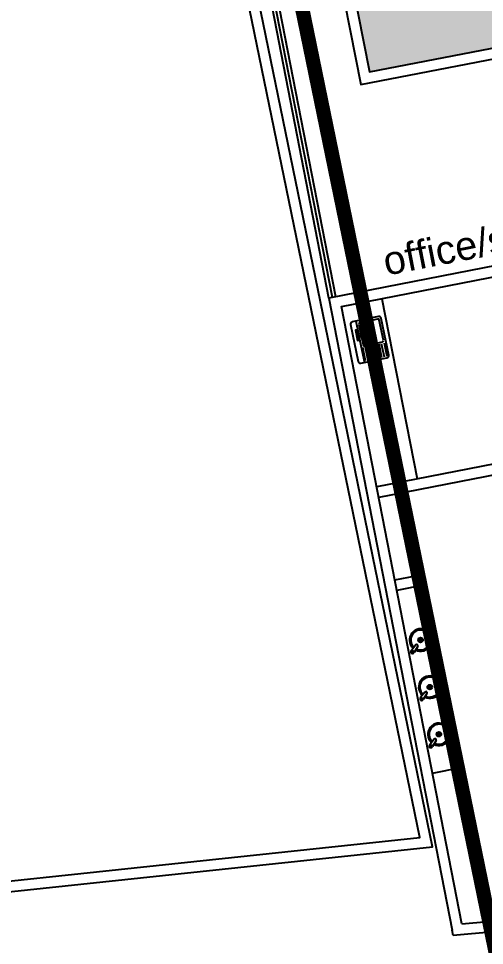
# Model space of a CAD drawing. Header units: metres. Extents: x -296 to 345, y -1036 to 474.
# Drawn here: x 180.94 to 187.45, y -970.43 to -957.49 of the extents above; entities that cross this region are included whole.
import ezdxf

# ---------------------------------------------------------------- set-up
doc = ezdxf.new("R2010")
doc.units = ezdxf.units.M
doc.linetypes.add('HIDDENX2', pattern=[0.75, 0.5, -0.25])
for name, color, linetype in [('DGPRO_ Calzada', 252, 'Continuous'), ('DGPRO_Aclaraciones', 6, 'Continuous'), ('DGPRO_ARQ_EXISTENCIA', 7, 'Continuous'), ('DGPRO_Autopista', 160, 'Continuous'), ('DGPRO_Edificacion existente', 2, 'Continuous'), ('DGPRO_Edificacion nueva playas de regulacion', 2, 'Continuous'), ('DGPRO_Mobiliarios', 1, 'Continuous'), ('DGPRO_Nuevas veredas', 1, 'Continuous'), ('DGPRO_Nuevo alambrado playa de carga', 2, 'Continuous'), ('MOBILIARIO', 1, 'Continuous')]:
    doc.layers.add(name, color=color, linetype=linetype)
doc.styles.get("Standard").update_dxf_attribs({"font": 'arial.ttf'})

# ---------------------------------------------------------------- blocks, each defined once
blk = doc.blocks.new('bacha 1')
at = {"layer": 'MOBILIARIO'}
for p, q in [((61.575, 188.019), (61.5, 187.954)), ((61.598, 187.996), (61.532, 187.922))]:
    blk.add_line(p, q, dxfattribs=at)
for centre, radius in [((61.655, 188.074), 0.033), ((61.655, 188.074), 0.0227), ((61.655, 188.074), 0.0162), ((61.512, 187.934), 0.0162)]:
    blk.add_circle(centre, radius, dxfattribs=at)
for centre, radius, start, end in [((61.655, 188.074), 0.156, 231.6509, 216.9022), ((61.655, 188.074), 0.139, 232.0858, 216.4037), ((61.586, 188.007), 0.0164, 317.7553, 131.3171), ((61.512, 187.935), 0.023, 122.5592, 324.1783), ((61.63, 187.86), 0.116, 146.1966, 148.2504)]:
    blk.add_arc(centre, radius, start, end, dxfattribs=at)
at = {"layer": 'MOBILIARIO', "ltscale": 2}
blk.add_arc((61.546, 187.887), 0.0816, 124.4063, 124.4748, dxfattribs=at)
blk = doc.blocks.new('Faucet - kit sink top')
for p, q in [((-5.5, -0.75), (-5.5, -1.25)), ((-4.94278, -0.75), (-5.5, -0.75)), ((-5.5, -1.25), (-4.94278, -1.25)), ((-0.14775, -1.7441), (3.56698, -8.1782)), ((4.43301, -7.6782), (0.71828, -1.2441)), ((4.94278, -0.75), (5.5, -0.75)), ((5.5, -1.25), (4.94278, -1.25)), ((5.5, -0.75), (5.5, -1.25))]:
    blk.add_line(p, q)
blk.add_lwpolyline([(-0.00587, -2), (-6, -2), (-6, 0), (6, 0), (6, -2), (1.15195, -2)])
for centre, radius in [((-4, -1), 1), ((4, -1), 1), ((0, -1), 0.75)]:
    blk.add_circle(centre, radius)
blk.add_arc((4, -7.9282), 0.5, 210, 30)
blk = doc.blocks.new('BACHA')
at = {"layer": 'MOBILIARIO', "extrusion": (4.4816e-05, -0.000621652, 1)}
for p, q in [((3054.527, -1181.559, 0), (3054.495, -1181.336, 0)), ((3054.575, -1181.743, 0), (3054.512, -1181.307, 0)), ((3054.171, -1181.61, 0), (3054.139, -1181.388, 0)), ((3054.216, -1181.604, 0), (3054.183, -1181.381, 0)), ((3054.26, -1181.597, 0), (3054.228, -1181.375, 0)), ((3054.305, -1181.591, 0), (3054.273, -1181.368, 0)), ((3054.349, -1181.585, 0), (3054.317, -1181.362, 0)), ((3054.394, -1181.578, 0), (3054.362, -1181.355, 0)), ((3054.438, -1181.572, 0), (3054.406, -1181.349, 0)), ((3054.483, -1181.565, 0), (3054.451, -1181.342, 0)), ((3054.2, -1181.624, 0), (3054.49, -1181.582, 0)), ((3054.611, -1181.991, 0), (3054.577, -1181.759, 0))]:
    blk.add_line(p, q, dxfattribs=at)
at = {"layer": 'MOBILIARIO', "extrusion": (4.4816e-05, -0.000621652, 1), "elevation": 0.871}
for points in [[(3054.572, -1181.298), (3054.137, -1181.361)], [(3054.702, -1181.94), (3054.614, -1181.329)], [(3054.106, -1181.403), (3054.194, -1182.014)], [(3054.535, -1181.727), (3054.517, -1181.603)], [(3054.179, -1181.652), (3054.227, -1181.984)], [(3054.566, -1181.935), (3054.538, -1181.743)], [(3054.236, -1182.045), (3054.671, -1181.982)], [(3054.255, -1182.005), (3054.545, -1181.963)]]:
    blk.add_lwpolyline(points, dxfattribs=at)
at = {"layer": 'MOBILIARIO', "extrusion": (4.4816e-05, -0.000621652, 1)}
for radius in [0.0244, 0.0122]:
    blk.add_circle((3054.372, -1181.79, 0.871), radius, dxfattribs=at)
for centre, radius, start, end in [((3054.577, -1181.334, 0.871), 0.0366, 8.2468, 98.2468), ((3054.142, -1181.397, 0.871), 0.0366, 98.2468, 188.2468), ((3054.203, -1181.648, 0.871), 0.0244, 98.2468, 188.2468), ((3054.493, -1181.606, 0.871), 0.0244, 8.2468, 98.2468), ((3054.541, -1181.939, 0.871), 0.0244, 278.2468, 8.2468), ((3054.666, -1181.945, 0.871), 0.0366, 278.2468, 8.2468), ((3054.231, -1182.008, 0.871), 0.0366, 188.2468, 278.2468), ((3054.251, -1181.981, 0.871), 0.0244, 188.2468, 278.2468)]:
    blk.add_arc(centre, radius, start, end, dxfattribs=at)
at = {"layer": 'MOBILIARIO', "extrusion": (-4.4816e-05, 0.000621652, -1), "xscale": 0.01425000356250167, "yscale": 0.01425000356250167, "zscale": -0.01425000356250167, "rotation": 81.75315085918788}
blk.add_blockref('Faucet - kit sink top', (-3054.614, -1181.758, -0.871), dxfattribs=at)
blk = doc.blocks.new('A$C07AB3025')
at = {"layer": 'DGPRO_ Calzada'}
h = blk.add_hatch(color=256, dxfattribs=at)
h.dxf.hatch_style = 1
edge = h.paths.add_edge_path()
edge.add_line((191.07, -1230.546), (199.828, -1228.477))
edge.add_arc((199.902, -1227.128), 1.351, 266.8674, 363.7559)
edge.add_line((201.25, -1227.04), (200.965, -1222.767))
edge.add_line((200.965, -1222.767), (211.781, -1221.885))
edge.add_line((211.781, -1221.885), (212.321, -1223.852))
edge.add_arc((213.596, -1223.346), 1.371, 201.642, 284.287)
edge.add_line((213.934, -1224.675), (225.275, -1222.029))
edge.add_line((225.275, -1222.029), (232.375, -1248.738))
edge.add_line((232.375, -1248.738), (221.209, -1251.611))
edge.add_arc((221.322, -1252.8), 1.195, 95.4535, 284.3059)
edge.add_line((221.618, -1253.958), (232.952, -1251.067))
edge.add_line((232.952, -1251.067), (239.728, -1278.288))
edge.add_line((239.728, -1278.288), (228.494, -1280.934))
edge.add_arc((228.552, -1282.15), 1.218, 92.7399, 283.3496)
edge.add_line((228.833, -1283.335), (240.204, -1280.636))
edge.add_line((240.204, -1280.636), (246.277, -1308.046))
edge.add_line((246.277, -1308.046), (234.849, -1310.48))
edge.add_arc((235.126, -1311.655), 1.207, 103.2926, 290.7688)
edge.add_line((235.554, -1312.783), (246.773, -1310.371))
edge.add_line((246.773, -1310.371), (252.497, -1337.597))
edge.add_line((252.497, -1337.597), (241.074, -1339.964))
edge.add_arc((241.331, -1341.201), 1.263, 101.7275, 281.7275)
edge.add_line((241.588, -1342.438), (257.56, -1339.122))
edge.add_line((257.56, -1339.122), (263.605, -1366.335))
edge.add_line((263.605, -1366.335), (246.931, -1369.574))
edge.add_arc((247.073, -1370.782), 1.217, 96.7245, 293.2885)
edge.add_line((247.554, -1371.9), (264.115, -1368.684))
edge.add_line((264.115, -1368.684), (268.467, -1388.165))
edge.add_line((268.467, -1388.165), (265.526, -1391.58))
edge.add_line((265.526, -1391.58), (251.086, -1394.393))
edge.add_arc((251.374, -1395.76), 1.397, 101.9251, 173.0166)
edge.add_line((249.988, -1395.59), (252.181, -1408.578))
edge.add_line((252.181, -1408.578), (242.604, -1412.44))
edge.add_line((242.604, -1412.44), (240.689, -1408.922))
edge.add_line((240.689, -1408.922), (237.315, -1409.992))
edge.add_line((237.315, -1409.992), (236.109, -1403.516))
edge.add_arc((234.843, -1403.846), 1.307, 14.6105, 103.3641)
edge.add_line((234.541, -1402.574), (223.193, -1404.769))
edge.add_line((223.193, -1404.769), (217.859, -1377.796))
edge.add_line((217.859, -1377.796), (229.441, -1375.486))
edge.add_arc((229.264, -1374.299), 1.201, 278.4705, 464.7552)
edge.add_line((228.959, -1373.138), (217.389, -1375.42))
edge.add_line((217.389, -1375.42), (211.932, -1348.499))
edge.add_line((211.932, -1348.499), (223.599, -1346.088))
edge.add_arc((223.26, -1344.934), 1.202, 286.3801, 463.0253)
edge.add_line((222.989, -1343.763), (211.464, -1346.242))
edge.add_line((211.464, -1346.242), (205.837, -1319.134))
edge.add_line((205.837, -1319.134), (217.247, -1316.688))
edge.add_arc((217.106, -1315.488), 1.207, 276.7245, 456.7245)
edge.add_line((216.964, -1314.289), (205.31, -1316.765))
edge.add_line((205.31, -1316.765), (199.348, -1289.943))
edge.add_line((199.348, -1289.943), (210.893, -1287.431))
edge.add_arc((210.752, -1286.232), 1.208, 276.7245, 456.7245)
edge.add_line((210.61, -1285.032), (198.83, -1287.609))
edge.add_line((198.83, -1287.609), (192.882, -1260.849))
edge.add_line((192.882, -1260.849), (204.762, -1258.114))
edge.add_arc((204.225, -1257.022), 1.218, 296.1682, 456.6741)
edge.add_line((204.084, -1255.812), (192.348, -1258.509))
edge.add_line((192.348, -1258.509), (190.794, -1251.693))
edge.add_line((190.794, -1251.693), (195.634, -1250.591))
edge.add_line((195.634, -1250.591), (191.07, -1230.546))
at = {"layer": 'DGPRO_Edificacion nueva playas de regulacion', "elevation": -1.032}
for points in [[(224.485, -1416.668), (222.804, -1408.046), (233.118, -1406.035), (233.419, -1407.579), (232.707, -1407.718), (232.736, -1407.865), (233.595, -1407.698), (233.237, -1405.859), (222.628, -1407.927), (224.349, -1416.755)], [(234.621, -1413.741), (233.213, -1414.015), (233.171, -1413.801), (233.024, -1413.829), (233.094, -1414.191), (234.797, -1413.86), (233.757, -1408.525), (223.295, -1410.564)], [(234.621, -1413.741), (233.638, -1408.701), (223.324, -1410.711)], [(223.548, -1411.864), (223.941, -1411.787), (223.97, -1411.934), (223.577, -1412.011)], [(224.485, -1416.668), (225.887, -1416.542), (225.639, -1415.269), (225.786, -1415.24), (226.066, -1416.677), (224.364, -1416.83)]]:
    blk.add_lwpolyline(points, dxfattribs=at)
at = {"layer": 'DGPRO_Mobiliarios', "linetype": 'Continuous', "elevation": -1.032}
for points in [[(223.369, -1407.936), (223.859, -1410.451)], [(223.941, -1411.787), (223.716, -1410.635)], [(224.075, -1414.563), (224.467, -1414.486), (223.97, -1411.934)]]:
    blk.add_lwpolyline(points, dxfattribs=at)
at = {"layer": 'DGPRO_Nuevas veredas', "elevation": -1.032}
for points in [[(205.659, -1319.018), (211.348, -1346.421), (223.021, -1343.909, -1.057808), (223.381, -1345.98), (211.755, -1348.383), (214.604, -1362.108), (217.271, -1375.596), (228.992, -1373.284, -1.060495), (229.416, -1375.338), (217.683, -1377.678), (223.075, -1404.944), (234.573, -1402.721, -0.407332), (235.962, -1403.549), (237.199, -1410.187), (240.616, -1409.103), (242.46, -1412.49)], [(205.837, -1319.134), (211.464, -1346.242), (222.989, -1343.763, -1.054253), (223.406, -1346.128), (211.932, -1348.499), (214.751, -1362.078), (217.389, -1375.42), (228.959, -1373.138, -1.056405), (229.441, -1375.486), (217.859, -1377.796), (223.193, -1404.769), (234.541, -1402.574, -0.407856), (236.109, -1403.516), (237.315, -1409.992), (240.689, -1408.922), (242.604, -1412.44)]]:
    blk.add_lwpolyline(points, format="xyb", dxfattribs=at)
at = {"layer": 'DGPRO_Nuevo alambrado playa de carga', "elevation": -1.032}
for points in [[(222.628, -1407.927), (215.056, -1369.085), (210.009, -1343.601), (204.555, -1318.204), (184.452, -1228.444)], [(222.726, -1407.908), (215.154, -1369.066), (210.107, -1343.581), (204.653, -1318.182), (184.55, -1228.422)], [(224.364, -1416.83), (224.349, -1416.755)]]:
    blk.add_lwpolyline(points, dxfattribs=at)
at = {"layer": 'DGPRO_Nuevo alambrado playa de carga', "color": 1, "elevation": -1.032}
blk.add_lwpolyline([(222.677, -1407.918), (215.105, -1369.075), (210.058, -1343.591), (204.604, -1318.193), (184.501, -1228.433)], dxfattribs=at)
at = {"layer": 'DGPRO_Mobiliarios', "linetype": 'Continuous', "xscale": 0.8506411232575561, "yscale": 0.8506411232575561, "zscale": 0.8506411232575561, "rotation": 183.3412816346967}
blk.add_blockref('BACHA', (2875.567, -2260.55, -1.032), dxfattribs=at)
at = {"layer": 'DGPRO_Mobiliarios', "linetype": 'Continuous', "rotation": 11.03094250733832}
for p in [(199.379, -1609.099, -1.032), (199.507, -1609.757, -1.032), (199.635, -1610.416, -1.032)]:
    blk.add_blockref('bacha 1', p, dxfattribs=at)
at = {"layer": 'DGPRO_Aclaraciones', "insert": (223.353, -1407.226, -1.032), "char_height": 0.39674, "attachment_point": 1, "rotation": 11.0651}
blk.add_mtext_dynamic_manual_height_columns('office/sala de reuniones/sala de oficinas.', width=11.0204, gutter_width=12.5, heights=[0], dxfattribs=at)
blk = doc.blocks.new('A$C45BA266A')
at = {"layer": 'DGPRO_Autopista', "linetype": 'HIDDENX2', "ltscale": 5, "const_width": 0.2}
blk.add_lwpolyline([(75.093, -216.828), (71.951, -331.346), (66.313, -431.094), (68.168, -461.017), (82.406, -554.858), (91.15, -599.672), (132.102, -720.786), (168.392, -876.778), (190.547, -984.881)], dxfattribs=at)
blk.add_lwpolyline([(211.995, -1028.582), (197.224, -942.247), (160.617, -773.357), (144.682, -708.883), (153.054, -706.247), (173.701, -771.825, -0.021234), (226.234, -1022.572)], format="xyb", dxfattribs=at)
at = {"layer": 'DGPRO_Edificacion existente'}
for points in [[(109.974, -896.865), (129.813, -971.568), (133.442, -974.711), (186.725, -969.056), (170.941, -892.271)], [(110.166, -897.001), (129.946, -971.485), (133.491, -974.555), (186.545, -968.924), (170.82, -892.431)]]:
    blk.add_lwpolyline(points, close=True, dxfattribs=at)

msp = doc.modelspace()

# ---------------------------------------------------------------- block references
msp.add_blockref('A$C07AB3025', (-37.351, 446.538, 1.032))

# ---------------------------------------------------------------- next in the draw order: block references
at = {"layer": 'DGPRO_ARQ_EXISTENCIA'}
msp.add_blockref('A$C45BA266A', (0, 0), dxfattribs=at)

doc.saveas('drawing.dxf')
